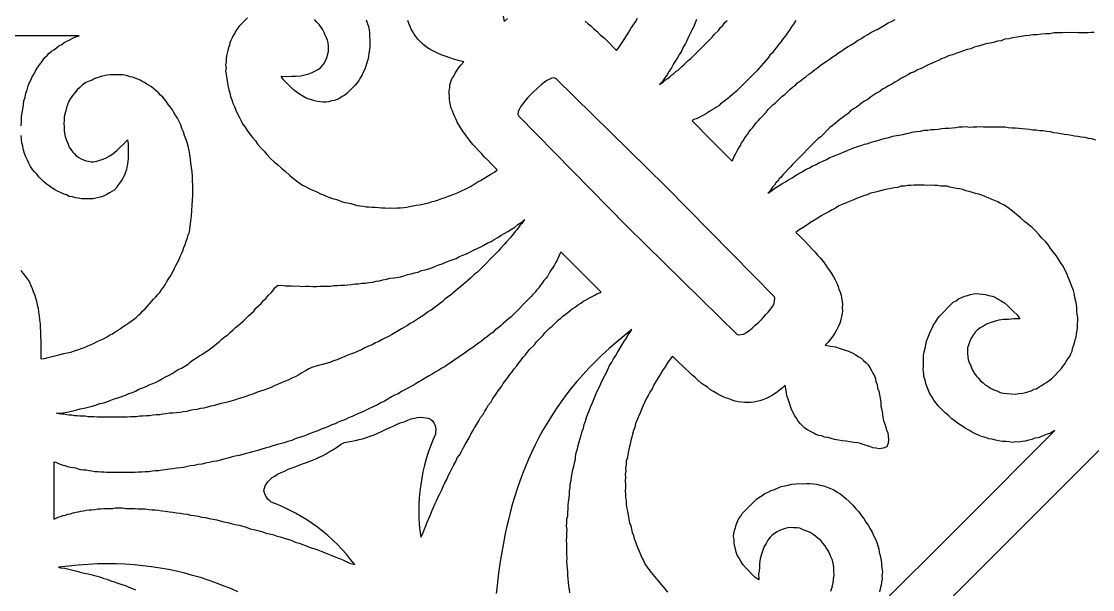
# Model space of a CAD drawing. Extents: x -535 to 535, y -535 to 535.
# Drawn here: x 121.8 to 240.6, y -396.4 to -333.4 of the extents above; entities that cross this region are included whole.
import ezdxf

# ---------------------------------------------------------------- set-up
doc = ezdxf.new("R2010")
doc.units = 0
doc.layers.add('LAYER_1', color=18, linetype='CONTINUOUS')
doc.layers.add('LAYER_2', color=150, linetype='CONTINUOUS')

msp = doc.modelspace()

# ---------------------------------------------------------------- linework, layer by layer
at = {"layer": 'LAYER_1'}
for points in [[(146.89, -333), (145.9, -333.99), (145.75, -334.21), (145.57, -334.47), (145.46, -334.73), (145.28, -334.98), (145.17, -335.24), (145.03, -335.53), (144.92, -335.79), (144.88, -336.06), (144.77, -336.32), (144.7, -336.62), (144.63, -336.92), (144.56, -337.22), (144.52, -337.56), (144.49, -337.89), (144.45, -338.23), (144.49, -338.57), (144.45, -338.91), (144.49, -339.25), (144.56, -339.57), (144.63, -339.95), (144.66, -340.29), (144.73, -340.67), (144.8, -340.99), (144.9, -341.34), (144.98, -341.72), (145.12, -342.11), (145.26, -342.49), (145.43, -342.85), (145.57, -343.24), (145.78, -343.64), (145.95, -343.99), (146.12, -344.35), (146.33, -344.75), (146.61, -345.15), (146.85, -345.51), (147.13, -345.91), (147.44, -346.29), (147.75, -346.66), (148.03, -347.06), (148.34, -347.43), (148.72, -347.81), (149.03, -348.18), (149.44, -348.6), (149.82, -348.97), (150.23, -349.32), (150.64, -349.67), (151.09, -350.05), (151.53, -350.44), (151.98, -350.82), (152.46, -351.18), (152.97, -351.57), (153.29, -351.7), (153.58, -351.87), (153.94, -352.04), (154.3, -352.21), (154.62, -352.35), (154.97, -352.52), (155.29, -352.65), (155.61, -352.79), (156, -352.93), (156.28, -353.03), (156.63, -353.13), (156.98, -353.23), (157.3, -353.37), (157.65, -353.47), (157.97, -353.54), (158.35, -353.61), (158.7, -353.71), (158.98, -353.81), (159.32, -353.84), (159.71, -353.91), (160.02, -353.98), (160.32, -353.98), (160.67, -354.01), (161.04, -354.01), (161.39, -354.05), (161.73, -354.08), (162.1, -354.09), (162.45, -354.12), (162.78, -354.09), (163.13, -354.12), (163.46, -354.09), (163.84, -354.09), (164.21, -354.03), (164.54, -353.99), (164.84, -353.92), (165.21, -353.86), (165.58, -353.79), (165.95, -353.73), (166.31, -353.66), (166.61, -353.59), (166.98, -353.52), (167.34, -353.39), (167.71, -353.32), (168.07, -353.19), (168.43, -353.06), (168.79, -352.92), (169.15, -352.79), (169.48, -352.69), (169.87, -352.52), (170.23, -352.39), (170.59, -352.19), (170.95, -352.05), (171.3, -351.85), (171.69, -351.69), (172.01, -351.44), (172.36, -351.24), (172.72, -351.04), (173.1, -350.81), (173.49, -350.57), (173.87, -350.34), (174.25, -350.11), (174.57, -349.87), (174.19, -349.49), (173.89, -349.19), (173.51, -348.81), (173.17, -348.47), (172.82, -348.06), (172.48, -347.72), (172.17, -347.35), (171.87, -347.04), (171.6, -346.71), (171.33, -346.38), (171.09, -346.01), (170.82, -345.68), (170.61, -345.35), (170.37, -344.99), (170.17, -344.66), (170, -344.3), (169.86, -343.98), (169.73, -343.66), (169.59, -343.34), (169.46, -343.03), (169.39, -342.71), (169.32, -342.33), (169.26, -342.02), (169.26, -341.71), (169.23, -341.37), (169.23, -341.06), (169.3, -340.76), (169.33, -340.43), (169.44, -340.1), (169.54, -339.77), (169.75, -339.48), (169.92, -339.16), (170.12, -338.81), (170.36, -338.49), (170.57, -338.21), (170.88, -337.9), (170.29, -337.73), (169.73, -337.61), (169.31, -337.43), (168.78, -337.28), (168.35, -337.1), (167.93, -336.92), (167.57, -336.75), (167.21, -336.57), (166.85, -336.33), (166.55, -336.1), (166.26, -335.87), (165.99, -335.6), (165.77, -335.37), (165.53, -335.08), (165.34, -334.82), (165.21, -334.57), (165.04, -334.28), (164.91, -333.96), (164.77, -333.64), (164.67, -333.29)], [(160.04, -333.23), (160.14, -333.58), (160.28, -333.97), (160.36, -334.35), (160.39, -334.7), (160.39, -335.07), (160.44, -335.48), (160.44, -335.86), (160.44, -336.17), (160.41, -336.57), (160.34, -336.94), (160.28, -337.31), (160.21, -337.67), (160.11, -338), (159.98, -338.36), (159.87, -338.69), (159.7, -339.02), (159.6, -339.35), (159.39, -339.63), (159.22, -339.95), (159.04, -340.21), (158.83, -340.49), (157.9, -341.42), (157.65, -341.6), (157.36, -341.74), (157.1, -341.92), (156.81, -342.06), (156.48, -342.16), (156.18, -342.23), (155.88, -342.31), (155.59, -342.38), (155.28, -342.38), (154.97, -342.32), (154.62, -342.28), (154.31, -342.22), (153.96, -342.11), (153.61, -342.01), (153.29, -341.87), (153, -341.71), (152.64, -341.47), (152.27, -341.23), (151.94, -340.96), (151.6, -340.62), (151.26, -340.28), (150.88, -339.9), (150.6, -339.49), (151.18, -339.52), (151.76, -339.48), (152.27, -339.49), (152.77, -339.44), (153.24, -339.35), (153.67, -339.23), (154.03, -339.09), (154.35, -338.92), (154.68, -338.75), (154.96, -338.54), (155.15, -338.35), (155.33, -338.1), (155.5, -337.85), (155.61, -337.58), (155.72, -337.32), (155.8, -337.02), (155.87, -336.73), (155.87, -336.42), (155.84, -336.14), (155.81, -335.8), (155.74, -335.49), (155.61, -335.17), (155.48, -334.92), (155.39, -334.64), (155.22, -334.35), (155.02, -334.02), (154.82, -333.76), (154.56, -333.5), (154.32, -333.2)], [(175.21, -332.81), (175.35, -333.43), (175.69, -333.09)], [(184.31, -333.4), (184.64, -333.67), (184.98, -333.93), (185.28, -334.24), (185.66, -334.54), (186, -334.88), (186.41, -335.23), (186.75, -335.57), (187.13, -335.94), (187.43, -336.25), (187.81, -336.63), (188.08, -336.28), (188.36, -335.85), (188.63, -335.43), (188.9, -335.01), (189.17, -334.59), (189.4, -334.2), (189.64, -333.81), (189.91, -333.47), (190.11, -333.04)], [(196.68, -333.18), (196.52, -333.57), (196.36, -333.96), (196.16, -334.39), (195.96, -334.74), (195.79, -335.13), (195.59, -335.56), (195.43, -335.87), (195.19, -336.26), (194.99, -336.69), (194.79, -337.04), (194.56, -337.43), (194.32, -337.81), (194.09, -338.2), (193.88, -338.55), (193.65, -338.94), (193.41, -339.33), (193.14, -339.68), (192.87, -340.1), (192.56, -340.41), (192.8, -340.24), (193.01, -340.1), (193.22, -339.9), (193.47, -339.73), (193.71, -339.56), (193.92, -339.35), (194.17, -339.18), (194.37, -338.97), (194.62, -338.8), (195.03, -338.39), (195.31, -338.18), (195.76, -337.73), (196.04, -337.53), (198.4, -335.17), (198.64, -334.86), (199.09, -334.41), (199.32, -334.1), (199.57, -333.85), (199.81, -333.54), (200.05, -333.3)], [(207.67, -333.31), (207.44, -333.7), (207.2, -334.01), (207, -334.29), (206.76, -334.68), (206.52, -334.99), (206.28, -335.31), (206.04, -335.62), (205.8, -335.94), (205.53, -336.29), (205.29, -336.6), (205.09, -336.88), (204.81, -337.16), (204.61, -337.44), (204.37, -337.75), (204.09, -338.03), (203.85, -338.34), (203.57, -338.62), (203.37, -338.9), (201.12, -341.15), (200.87, -341.32), (200.63, -341.56), (200.39, -341.73), (200.14, -341.97), (199.86, -342.18), (199.62, -342.35), (199.34, -342.55), (199.13, -342.76), (198.89, -342.93), (198.67, -343.07), (198.39, -343.2), (198.15, -343.37), (197.9, -343.54), (197.65, -343.71), (197.37, -343.84), (197.16, -343.97), (196.88, -344.11), (196.63, -344.2), (196.38, -344.3), (196.17, -344.44), (198.4, -346.67), (200.63, -348.9), (200.73, -348.65), (200.83, -348.4), (200.96, -348.19), (201.09, -347.91), (201.23, -347.7), (201.36, -347.41), (201.53, -347.17), (201.66, -346.88), (201.83, -346.64), (202, -346.39), (202.14, -346.18), (202.31, -345.94), (202.48, -345.69), (202.68, -345.41), (202.89, -345.2), (203.09, -344.92), (203.3, -344.64), (203.51, -344.44), (203.71, -344.16), (204.4, -343.46), (204.61, -343.18), (205.13, -342.67), (205.41, -342.46), (206.17, -341.7), (206.45, -341.5), (207, -340.94), (207.32, -340.7), (207.63, -340.46), (207.87, -340.22), (208.19, -339.98), (208.47, -339.78), (208.78, -339.54), (209.13, -339.26), (209.45, -339.03), (209.76, -338.79), (210.08, -338.55), (210.39, -338.31), (210.74, -338.04), (211.06, -337.87), (211.37, -337.63), (211.72, -337.36), (212.07, -337.15), (212.42, -336.88), (212.78, -336.68), (213.12, -336.41), (213.48, -336.2), (213.83, -336), (214.18, -335.8), (214.53, -335.53), (214.88, -335.33), (215.27, -335.09), (215.66, -334.86), (216.01, -334.65), (216.36, -334.45), (216.79, -334.26), (217.14, -334.05), (217.53, -333.82), (217.91, -333.58), (218.31, -333.42), (218.69, -333.18)], [(240.77, -334.63), (240.44, -334.65), (240.05, -334.67), (239.68, -334.66), (239.36, -334.68), (239, -334.66), (238.63, -334.65), (238.17, -334.66), (237.73, -334.64), (237.26, -334.66), (236.79, -334.67), (236.32, -334.69), (235.86, -334.78), (235.39, -334.79), (234.92, -334.81), (234.45, -334.89), (233.98, -334.91), (233.55, -334.96), (233.12, -335.02), (232.66, -335.1), (232.22, -335.16), (231.76, -335.24), (231.29, -335.33), (230.86, -335.39), (230.47, -335.55), (230.04, -335.6), (229.61, -335.73), (229.22, -335.82), (228.75, -335.91), (228.32, -336.03), (227.9, -336.16), (227.47, -336.28), (227.08, -336.45), (226.68, -336.54), (226.26, -336.66), (225.87, -336.83), (225.44, -336.95), (225.05, -337.12), (224.62, -337.24), (224.23, -337.4), (223.84, -337.57), (223.52, -337.73), (223.13, -337.9), (222.74, -338.06), (222.35, -338.22), (221.96, -338.46), (221.57, -338.62), (221.18, -338.79), (220.83, -338.99), (220.47, -339.12), (220.12, -339.32), (219.77, -339.52), (219.42, -339.72), (219.06, -339.92), (218.68, -340.16), (218.32, -340.36), (217.97, -340.56), (217.65, -340.73), (217.3, -340.93), (216.99, -341.17), (216.63, -341.37), (216.28, -341.57), (215.97, -341.81), (215.65, -342.05), (215.3, -342.25), (215.02, -342.45), (214.7, -342.69), (214.42, -342.9), (214.07, -343.1), (213.76, -343.34), (213.48, -343.61), (213.17, -343.85), (212.89, -344.06), (212.61, -344.26), (212.29, -344.5), (212.05, -344.74), (211.73, -344.98), (211.45, -345.19), (210.45, -346.19), (210.17, -346.39), (207.3, -349.27), (207.09, -349.55), (206.23, -350.41), (206.06, -350.66), (205.85, -350.87), (205.68, -351.11), (205.47, -351.32), (205.3, -351.56), (205.1, -351.77), (204.93, -352.02), (204.79, -352.23), (204.58, -352.44), (204.97, -352.2), (205.35, -351.89), (205.74, -351.66), (206.13, -351.42), (206.52, -351.18), (206.87, -350.98), (207.26, -350.75), (207.64, -350.51), (208.03, -350.28), (208.38, -350.07), (208.77, -349.84), (209.19, -349.64), (209.51, -349.47), (209.94, -349.28), (210.29, -349.07), (210.68, -348.91), (211.1, -348.71), (211.46, -348.51), (211.85, -348.35), (212.24, -348.19), (212.59, -348.06), (212.98, -347.89), (213.37, -347.73), (213.76, -347.57), (214.12, -347.44), (214.51, -347.27), (214.94, -347.15), (215.29, -347.02), (215.69, -346.93), (216.04, -346.8), (216.47, -346.67), (216.87, -346.58), (217.22, -346.45), (217.61, -346.36), (218.01, -346.27), (218.44, -346.15), (218.83, -346.06), (219.15, -346.03), (219.55, -345.94), (219.94, -345.85), (220.33, -345.76), (220.73, -345.67), (221.09, -345.61), (221.52, -345.56), (221.91, -345.47), (222.31, -345.45), (222.67, -345.39), (223.06, -345.38), (223.46, -345.36), (223.85, -345.27), (224.25, -345.25), (224.65, -345.23), (225.04, -345.21), (225.44, -345.19), (225.76, -345.1), (226.16, -345.08), (226.56, -345.06), (226.96, -345.12), (227.35, -345.1), (227.75, -345.08), (228.15, -345.06), (228.51, -345.08), (228.94, -345.09), (229.34, -345.08), (229.7, -345.09), (230.14, -345.11), (230.46, -345.09), (230.89, -345.11), (231.22, -345.16), (231.62, -345.21), (232.02, -345.2), (232.42, -345.25), (232.78, -345.27), (233.18, -345.32), (233.58, -345.37), (233.98, -345.43), (234.34, -345.44), (234.74, -345.5), (235.11, -345.51), (235.51, -345.57), (235.9, -345.62), (236.27, -345.71), (236.67, -345.76), (237.07, -345.82), (237.44, -345.91), (237.84, -345.96), (238.24, -346.01), (238.6, -346.1), (238.96, -346.12), (239.33, -346.21), (239.73, -346.26), (240.09, -346.35), (240.49, -346.4), (240.9, -346.53)], [(121.77, -345), (121.81, -344.47), (121.81, -343.98), (121.9, -343.5), (121.94, -343.13), (122.03, -342.65), (122.07, -342.22), (122.2, -341.79), (122.29, -341.36), (122.42, -340.99), (122.55, -340.56), (122.69, -340.19), (122.86, -339.92), (122.99, -339.54), (123.21, -339.22), (123.38, -338.9), (123.56, -338.58), (123.78, -338.26), (124, -337.99), (124.21, -337.67), (124.39, -337.41), (124.65, -337.19), (124.87, -336.92), (125.13, -336.71), (125.39, -336.55), (125.7, -336.34), (125.96, -336.12), (126.27, -335.96), (126.53, -335.75), (126.84, -335.59), (127.1, -335.48), (127.41, -335.32), (127.71, -335.16), (128.06, -335.05), (128.21, -335), (115.12, -335)], [(121.72, -361.04), (121.94, -361.31), (122.16, -361.53), (122.34, -361.79), (122.55, -362.11), (122.73, -362.38), (122.86, -362.7), (122.99, -363.02), (123.12, -363.34), (123.25, -363.67), (123.38, -364.04), (123.47, -364.41), (123.56, -364.84), (123.65, -365.22), (123.69, -365.64), (123.78, -366.07), (123.82, -366.5), (123.87, -366.93), (123.87, -367.36), (123.91, -367.84), (123.91, -368.32), (123.95, -368.85), (123.95, -369.33), (123.95, -369.87), (123.95, -370.3), (123.95, -370.83), (124.35, -370.78), (124.78, -370.67), (125.22, -370.56), (125.66, -370.46), (126.09, -370.35), (126.49, -370.24), (126.88, -370.14), (127.27, -370.08), (127.67, -369.92), (128.06, -369.82), (128.41, -369.66), (128.8, -369.55), (129.15, -369.39), (129.55, -369.23), (129.85, -369.07), (130.2, -368.91), (130.55, -368.75), (130.9, -368.59), (131.25, -368.43), (131.56, -368.21), (131.91, -368.05), (132.21, -367.84), (132.47, -367.68), (132.78, -367.46), (133.09, -367.25), (133.39, -367.04), (133.7, -366.82), (133.96, -366.66), (134.22, -366.45), (134.53, -366.23), (134.79, -365.97), (135.05, -365.75), (135.27, -365.48), (135.53, -365.27), (135.75, -365), (136.01, -364.74), (136.23, -364.47), (136.45, -364.2), (136.71, -363.93), (136.93, -363.67), (137.15, -363.45), (137.33, -363.18), (137.54, -362.86), (137.76, -362.6), (137.89, -362.33), (138.07, -362.01), (138.29, -361.69), (138.46, -361.42), (138.64, -361.1), (138.77, -360.78), (138.94, -360.46), (139.12, -360.14), (139.25, -359.87), (139.42, -359.49), (139.55, -359.17), (139.69, -358.85), (139.82, -358.48), (139.95, -358.16), (140.08, -357.78), (140.21, -357.41), (140.3, -357.09), (140.43, -356.77), (140.52, -356.12), (140.6, -355.54), (140.65, -354.95), (140.69, -354.36), (140.73, -353.77), (140.78, -353.24), (140.82, -352.7), (140.82, -352.17), (140.82, -351.58), (140.78, -351.1), (140.78, -350.56), (140.73, -350.08), (140.65, -349.6), (140.6, -349.12), (140.56, -348.64), (140.47, -348.16), (140.39, -347.73), (140.3, -347.25), (140.17, -346.82), (140.04, -346.44), (139.9, -346.07), (139.77, -345.64), (139.6, -345.27), (139.47, -344.89), (139.29, -344.52), (139.12, -344.14), (138.9, -343.82), (138.72, -343.5), (138.55, -343.23), (138.33, -342.91), (138.11, -342.65), (137.89, -342.33), (137.72, -342.06), (137.5, -341.79), (137.24, -341.58), (137.02, -341.31), (136.76, -341.1), (136.5, -340.88), (136.23, -340.67), (135.97, -340.51), (135.71, -340.35), (135.45, -340.19), (135.18, -340.08), (134.97, -339.92), (134.7, -339.81), (134.4, -339.7), (134.14, -339.6), (133.83, -339.54), (133.57, -339.44), (133.26, -339.38), (133, -339.33), (131.6, -339.33), (131.29, -339.38), (130.99, -339.44), (130.73, -339.49), (130.42, -339.6), (130.16, -339.65), (129.85, -339.76), (129.63, -339.92), (129.33, -340.03), (128.93, -340.19), (128.59, -340.45), (128.28, -340.72), (127.97, -340.99), (127.71, -341.31), (127.45, -341.63), (127.23, -341.95), (127.06, -342.27), (126.92, -342.65), (126.79, -342.97), (126.71, -343.34), (126.62, -343.66), (126.53, -344.04), (126.53, -344.36), (126.49, -344.73), (126.53, -345.11), (126.53, -345.48), (126.57, -345.8), (126.66, -346.18), (126.75, -346.5), (126.88, -346.76), (126.97, -347.03), (127.1, -347.35), (127.27, -347.62), (127.49, -347.89), (127.67, -348.1), (127.89, -348.32), (128.15, -348.48), (128.41, -348.64), (128.67, -348.74), (128.93, -348.85), (129.24, -348.9), (129.55, -348.96), (129.81, -348.96), (130.16, -348.9), (130.51, -348.8), (130.86, -348.69), (131.21, -348.53), (131.6, -348.32), (131.99, -348.05), (132.39, -347.73), (132.74, -347.35), (133.17, -346.98), (133.57, -346.55), (133.65, -347.03), (133.65, -347.57), (133.65, -348.05), (133.65, -348.53), (133.61, -348.96), (133.52, -349.39), (133.44, -349.81), (133.35, -350.13), (133.22, -350.46), (133.04, -350.78), (132.87, -351.1), (132.69, -351.36), (132.47, -351.63), (132.3, -351.9), (132.08, -352.11), (131.82, -352.27), (131.56, -352.43), (131.29, -352.59), (130.99, -352.75), (130.68, -352.86), (130.38, -352.92), (130.07, -353.02), (129.77, -353.08), (128.45, -353.08), (128.1, -353.02), (127.8, -352.97), (127.45, -352.86), (127.1, -352.81), (126.79, -352.65), (126.44, -352.54), (126.14, -352.38), (125.79, -352.22), (125.48, -352.06), (125.18, -351.85), (124.87, -351.63), (124.56, -351.42), (124.26, -351.15), (124.04, -350.94), (123.78, -350.67), (123.52, -350.35), (123.25, -350.08), (123.03, -349.81), (122.82, -349.49), (122.64, -349.12), (122.47, -348.8), (122.29, -348.42), (122.16, -348.05), (122.03, -347.67), (121.94, -347.25), (121.86, -346.87), (121.81, -346.5), (121.77, -346.07)], [(215.97, -399.22), (226.19, -388.99), (236.41, -378.77), (236.26, -378.85), (235.91, -379.05), (235.55, -379.18), (235.19, -379.31), (234.91, -379.44), (234.56, -379.57), (234.2, -379.63), (233.84, -379.75), (233.52, -379.85), (233.13, -379.94), (232.77, -380), (232.41, -380.05), (232.05, -380.04), (231.69, -380.09), (231.36, -380.04), (230.96, -379.99), (230.6, -379.97), (230.2, -379.92), (229.83, -379.83), (229.47, -379.74), (229.07, -379.69), (228.74, -379.56), (228.37, -379.48), (228, -379.32), (227.6, -379.12), (227.23, -378.96), (226.86, -378.72), (226.45, -378.52), (226.11, -378.26), (225.74, -378.02), (225.4, -377.75), (224.99, -377.48), (224.65, -377.14), (224.24, -376.8), (223.86, -376.42), (223.48, -376.04), (223.25, -375.74), (222.99, -375.41), (222.79, -375.07), (222.56, -374.7), (222.4, -374.33), (222.24, -373.96), (222.11, -373.56), (222.02, -373.19), (221.89, -372.79), (221.88, -372.43), (221.82, -372.03), (221.84, -371.63), (221.86, -371.24), (221.84, -370.8), (221.86, -370.48), (221.92, -370.05), (222.01, -369.65), (222.1, -369.26), (222.19, -368.87), (222.32, -368.51), (222.48, -368.12), (222.61, -367.76), (222.81, -367.41), (222.94, -367.06), (223.18, -366.74), (223.38, -366.39), (223.59, -366.11), (225.14, -364.55), (225.46, -364.38), (225.74, -364.18), (226.06, -364.01), (226.41, -363.88), (226.74, -363.79), (227.06, -363.7), (227.38, -363.6), (227.7, -363.58), (228.03, -363.63), (228.39, -363.65), (228.72, -363.7), (229.08, -363.79), (229.45, -363.87), (229.78, -364), (230.11, -364.19), (230.45, -364.39), (230.82, -364.62), (231.16, -364.89), (231.5, -365.23), (231.84, -365.57), (232.22, -365.95), (232.53, -366.4), (231.87, -366.37), (231.26, -366.45), (230.72, -366.46), (230.18, -366.55), (229.68, -366.67), (229.22, -366.83), (228.83, -366.99), (228.48, -367.19), (228.12, -367.39), (227.81, -367.63), (227.6, -367.84), (227.4, -368.12), (227.19, -368.4), (227.06, -368.68), (226.93, -368.97), (226.84, -369.29), (226.74, -369.61), (226.72, -369.93), (226.73, -370.22), (226.75, -370.59), (226.8, -370.91), (226.92, -371.24), (227.04, -371.5), (227.16, -371.83), (227.28, -372.09), (227.48, -372.43), (227.67, -372.69), (227.94, -372.95), (228.17, -373.25), (228.47, -373.48), (228.69, -373.71), (229.03, -373.9), (229.36, -374.1), (229.66, -374.26), (229.99, -374.38), (230.36, -374.54), (230.72, -374.63), (231.12, -374.68), (231.56, -374.7), (231.99, -374.72), (232.42, -374.67), (232.85, -374.62), (233.32, -374.53), (233.78, -374.37), (234.1, -374.2), (234.39, -374.14), (234.67, -373.94), (234.91, -373.77), (235.23, -373.6), (235.48, -373.43), (235.76, -373.23), (236.04, -373.02), (237.14, -371.91), (237.31, -371.67), (237.52, -371.39), (237.65, -371.11), (237.85, -370.83), (238.02, -370.58), (238.19, -370.26), (238.32, -369.98), (238.38, -369.69), (238.48, -369.37), (238.57, -369.05), (238.66, -368.73), (238.76, -368.41), (238.82, -368.05), (238.87, -367.69), (238.93, -367.33), (238.91, -366.97), (238.97, -366.61), (238.95, -366.25), (238.9, -365.92), (238.85, -365.52), (238.83, -365.16), (238.82, -364.8), (238.73, -364.43), (238.64, -364.07), (238.58, -363.67), (238.46, -363.26), (238.33, -362.86), (238.17, -362.49), (238.04, -362.09), (237.85, -361.68), (237.72, -361.35), (237.52, -360.94), (237.33, -360.54), (237.05, -360.13), (236.82, -359.76), (236.55, -359.35), (236.24, -358.97), (235.94, -358.6), (235.7, -358.22), (235.36, -357.81), (234.98, -357.43), (234.68, -357.06), (234.26, -356.64), (233.88, -356.26), (233.51, -355.96), (233.06, -355.58), (232.61, -355.2), (232.16, -354.81), (231.71, -354.43), (231.22, -354.09), (230.74, -353.74), (230.37, -353.58), (230.07, -353.42), (229.7, -353.26), (229.33, -353.1), (229, -352.98), (228.63, -352.82), (228.3, -352.69), (227.97, -352.57), (227.61, -352.48), (227.28, -352.36), (226.91, -352.27), (226.55, -352.18), (226.22, -352.06), (225.85, -351.97), (225.52, -351.92), (225.12, -351.86), (224.76, -351.78), (224.46, -351.69), (224.1, -351.67), (223.74, -351.66), (223.41, -351.61), (223.05, -351.59), (222.69, -351.58), (222.29, -351.59), (221.93, -351.58), (221.57, -351.56), (221.17, -351.58), (220.81, -351.56), (220.45, -351.62), (220.09, -351.61), (219.73, -351.66), (219.33, -351.68), (218.98, -351.81), (218.62, -351.87), (218.26, -351.92), (217.86, -352.01), (217.47, -352.1), (217.08, -352.19), (216.68, -352.29), (216.36, -352.38), (215.97, -352.47), (215.58, -352.63), (215.19, -352.73), (214.8, -352.89), (214.41, -353.05), (214.01, -353.22), (213.62, -353.38), (213.27, -353.51), (212.84, -353.71), (212.45, -353.87), (212.07, -354.1), (211.71, -354.31), (211.33, -354.54), (210.9, -354.74), (210.51, -354.98), (210.13, -355.21), (209.74, -355.45), (209.32, -355.72), (208.9, -355.99), (208.48, -356.26), (208.05, -356.53), (207.7, -356.8), (208.08, -357.18), (208.42, -357.52), (208.76, -357.86), (209.1, -358.2), (209.45, -358.61), (209.79, -358.95), (210.09, -359.33), (210.4, -359.63), (210.7, -360.01), (210.93, -360.31), (211.17, -360.68), (211.43, -361.02), (211.63, -361.35), (211.86, -361.72), (212.06, -362.06), (212.22, -362.42), (212.38, -362.79), (212.46, -363.09), (212.59, -363.42), (212.71, -363.75), (212.76, -364.07), (212.82, -364.47), (212.87, -364.8), (212.84, -365.13), (212.86, -365.49), (212.84, -365.81), (212.74, -366.13), (212.69, -366.49), (212.56, -366.85), (212.43, -367.2), (212.23, -367.56), (212.03, -367.91), (211.79, -368.3), (211.52, -368.65), (211.28, -368.96), (210.93, -369.31), (211.52, -369.4), (212.1, -369.5), (212.61, -369.67), (213.05, -369.83), (213.53, -369.96), (213.94, -370.16), (214.34, -370.36), (214.6, -370.55), (214.94, -370.75), (215.2, -371.01), (215.47, -371.28), (215.69, -371.5), (215.89, -371.77), (216.08, -372.1), (216.24, -372.4), (216.4, -372.69), (216.52, -373.02), (216.57, -373.35), (216.69, -373.68), (216.75, -374.08), (216.87, -374.41), (216.96, -374.78), (217.05, -375.22), (217.1, -375.62), (217.12, -376.05), (217.22, -376.49), (217.31, -376.93), (217.33, -377.36), (217.41, -377.65), (217.5, -377.95), (217.62, -378.28), (217.75, -378.68), (217.87, -379.01), (217.92, -379.41), (217.97, -379.74), (217.92, -380.17), (217.76, -380.56), (217.37, -380.72), (216.93, -380.78), (216.61, -380.73), (216.21, -380.67), (215.88, -380.55), (215.47, -380.42), (215.14, -380.3), (214.85, -380.22), (214.56, -380.13), (214.12, -380.11), (213.68, -380.02), (213.25, -379.93), (212.81, -379.91), (212.41, -379.85), (211.97, -379.76), (211.61, -379.67), (211.28, -379.55), (210.88, -379.5), (210.55, -379.37), (210.22, -379.32), (209.89, -379.2), (209.59, -379.04), (209.3, -378.88), (208.96, -378.69), (208.7, -378.5), (208.47, -378.27), (208.21, -378.01), (207.95, -377.74), (207.75, -377.41), (207.56, -377.14), (207.36, -376.74), (207.16, -376.33), (207.03, -375.86), (206.87, -375.42), (206.7, -374.9), (206.6, -374.32), (206.5, -373.74), (206.16, -374.08), (205.84, -374.32), (205.49, -374.6), (205.11, -374.83), (204.75, -375.03), (204.4, -375.23), (204.04, -375.36), (203.69, -375.49), (203.33, -375.55), (203.01, -375.64), (202.68, -375.66), (202.32, -375.65), (202, -375.67), (201.67, -375.62), (201.27, -375.57), (200.94, -375.51), (200.61, -375.39), (200.28, -375.27), (199.99, -375.18), (199.62, -375.02), (199.25, -374.86), (198.92, -374.67), (198.55, -374.43), (198.21, -374.24), (197.88, -373.97), (197.5, -373.74), (197.2, -373.51), (196.83, -373.2), (196.53, -372.9), (196.15, -372.59), (195.81, -372.25), (195.4, -371.91), (195.06, -371.57), (194.72, -371.23), (194.38, -370.89), (194, -370.51), (193.73, -370.86), (193.46, -371.28), (193.18, -371.7), (192.91, -372.12), (192.64, -372.54), (192.41, -372.93), (192.17, -373.32), (191.94, -373.71), (191.74, -374.13), (191.5, -374.52), (191.3, -374.87), (191.07, -375.26), (190.9, -375.65), (190.7, -376.07), (190.58, -376.43), (190.41, -376.82), (190.25, -377.21), (190.09, -377.6), (189.92, -377.99), (189.83, -378.38), (189.67, -378.77), (189.58, -379.17), (189.48, -379.49), (189.39, -379.88), (189.3, -380.27), (189.21, -380.67), (189.12, -381.06), (189.06, -381.42), (189.01, -381.78), (188.88, -382.14), (188.86, -382.53), (188.8, -382.89), (188.82, -383.25), (188.76, -383.61), (188.78, -383.97), (188.76, -384.37), (188.78, -384.73), (188.79, -385.1), (188.77, -385.49), (188.79, -385.85), (188.8, -386.22), (188.86, -386.54), (188.87, -386.91), (188.89, -387.27), (188.97, -387.56), (189.06, -387.93), (189.12, -388.33), (189.17, -388.65), (189.25, -389.02), (189.38, -389.35), (189.47, -389.71), (189.55, -390.08), (189.68, -390.41), (189.77, -390.78), (189.89, -391.11), (190.01, -391.44), (190.17, -391.81), (190.3, -392.14), (190.46, -392.51), (190.62, -392.87), (190.78, -393.17), (190.94, -393.54), (191.28, -394.02), (191.63, -394.51), (192.01, -394.96), (192.39, -395.41), (192.77, -395.86), (193.16, -396.31), (193.46, -396.69)], [(182.62, -396.78), (182.57, -396.38), (182.52, -395.98), (182.46, -395.58), (182.45, -395.22), (182.39, -394.82), (182.41, -394.43), (182.36, -394.03), (182.31, -393.7), (182.29, -393.26), (182.31, -392.94), (182.29, -392.5), (182.27, -392.14), (182.29, -391.75), (182.27, -391.31), (182.26, -390.95), (182.27, -390.55), (182.29, -390.16), (182.31, -389.76), (182.26, -389.36), (182.28, -388.96), (182.3, -388.57), (182.39, -388.24), (182.41, -387.85), (182.43, -387.45), (182.44, -387.05), (182.46, -386.66), (182.55, -386.26), (182.57, -385.87), (182.59, -385.47), (182.65, -385.11), (182.67, -384.71), (182.76, -384.32), (182.81, -383.89), (182.87, -383.53), (182.96, -383.14), (183.05, -382.74), (183.14, -382.35), (183.23, -381.96), (183.25, -381.63), (183.34, -381.24), (183.47, -380.81), (183.56, -380.42), (183.65, -380.02), (183.78, -379.67), (183.87, -379.27), (184, -378.85), (184.13, -378.49), (184.22, -378.1), (184.34, -377.74), (184.47, -377.31), (184.63, -376.92), (184.76, -376.57), (184.93, -376.18), (185.09, -375.79), (185.25, -375.4), (185.38, -375.04), (185.55, -374.65), (185.71, -374.26), (185.91, -373.91), (186.11, -373.48), (186.27, -373.09), (186.47, -372.74), (186.67, -372.32), (186.84, -372), (187.03, -371.57), (187.27, -371.19), (187.47, -370.83), (187.71, -370.45), (187.94, -370.06), (188.18, -369.67), (188.38, -369.32), (188.62, -368.93), (188.85, -368.55), (189.09, -368.16), (189.4, -367.77), (189.51, -367.58), (188.63, -368.27), (187.79, -368.96), (186.97, -369.67), (186.2, -370.38), (185.45, -371.11), (184.74, -371.84), (184.05, -372.58), (183.4, -373.33), (182.78, -374.08), (182.19, -374.84), (181.62, -375.61), (181.09, -376.38), (180.58, -377.16), (180.09, -377.95), (179.63, -378.74), (179.2, -379.54), (178.79, -380.34), (178.4, -381.14), (178.04, -381.95), (177.69, -382.76), (177.37, -383.58), (177.07, -384.4), (176.79, -385.22), (176.52, -386.04), (176.28, -386.87), (176.05, -387.7), (175.84, -388.53), (175.64, -389.36), (175.46, -390.19), (175.29, -391.02), (175.14, -391.85), (175, -392.68), (174.87, -393.51), (174.75, -394.34), (174.64, -395.17), (174.55, -396), (174.46, -396.82)], [(211.56, -396.59), (211.72, -396.12), (211.81, -395.66), (211.86, -395.23), (211.92, -394.79), (211.9, -394.36), (211.88, -393.93), (211.83, -393.53), (211.74, -393.16), (211.58, -392.79), (211.45, -392.46), (211.3, -392.16), (211.1, -391.83), (210.9, -391.5), (210.68, -391.27), (210.45, -390.97), (210.15, -390.74), (209.88, -390.48), (209.62, -390.28), (209.29, -390.09), (209.03, -389.97), (208.7, -389.85), (208.44, -389.73), (208.11, -389.6), (207.78, -389.55), (207.42, -389.54), (207.13, -389.52), (206.81, -389.54), (206.49, -389.64), (206.16, -389.73), (205.88, -389.86), (205.6, -390), (205.32, -390.2), (205.04, -390.41), (204.83, -390.61), (204.59, -390.93), (204.39, -391.28), (204.19, -391.63), (204.02, -392.02), (203.86, -392.49), (203.74, -392.99), (203.66, -393.52), (203.65, -394.07), (203.56, -394.68), (203.59, -395.33), (203.15, -395.02), (202.77, -394.64), (202.43, -394.3), (202.09, -393.96), (201.82, -393.62), (201.59, -393.25), (201.39, -392.92), (201.19, -392.58), (201.07, -392.25), (200.98, -391.89), (200.89, -391.52), (200.84, -391.2), (200.83, -390.83), (200.78, -390.51), (200.8, -390.18), (200.89, -389.86), (200.99, -389.54), (201.08, -389.22), (201.21, -388.86), (201.38, -388.54), (201.58, -388.26), (201.75, -387.95), (203.31, -386.39), (203.59, -386.18), (203.94, -385.98), (204.25, -385.74), (204.61, -385.62), (204.96, -385.41), (205.32, -385.29), (205.71, -385.12), (206.06, -384.99), (206.46, -384.9), (206.85, -384.81), (207.24, -384.72), (207.67, -384.67), (208, -384.65), (208.43, -384.67), (208.83, -384.65), (209.23, -384.63), (209.63, -384.68), (209.99, -384.7), (210.39, -384.82), (210.76, -384.91), (211.16, -385.04), (211.53, -385.2), (211.9, -385.36), (212.27, -385.59), (212.6, -385.79), (212.94, -386.06), (213.24, -386.29), (213.62, -386.67), (214, -387.04), (214.34, -387.46), (214.68, -387.8), (214.95, -388.21), (215.22, -388.54), (215.45, -388.92), (215.72, -389.25), (215.92, -389.66), (216.15, -390.03), (216.31, -390.4), (216.51, -390.81), (216.67, -391.17), (216.76, -391.54), (216.88, -391.87), (216.94, -392.27), (217.03, -392.64), (217.12, -393), (217.17, -393.4), (217.19, -393.76), (217.24, -394.16), (217.29, -394.49), (217.23, -394.85), (217.25, -395.21), (217.19, -395.57), (217.14, -395.93), (217.05, -396.32), (216.95, -396.64)], [(145.81, -396.65), (145.01, -396.3), (144.19, -395.97), (143.36, -395.66), (142.52, -395.36), (141.66, -395.08), (140.79, -394.83), (139.91, -394.59), (139.01, -394.38), (138.1, -394.19), (137.17, -394.02), (136.23, -393.88), (135.27, -393.76), (134.3, -393.67), (133.31, -393.6), (132.3, -393.56), (131.28, -393.55), (130.24, -393.56), (129.19, -393.61), (128.11, -393.68), (127.02, -393.79), (125.91, -393.93), (126.13, -393.98), (126.62, -394.03), (127.06, -394.14), (127.5, -394.25), (127.94, -394.35), (128.33, -394.46), (128.77, -394.57), (129.22, -394.67), (129.66, -394.78), (130.05, -394.89), (130.49, -395), (130.93, -395.16), (131.27, -395.26), (131.71, -395.42), (132.1, -395.53), (132.49, -395.69), (132.93, -395.85), (133.33, -395.96), (133.72, -396.12), (134.11, -396.28), (134.45, -396.44)]]:
    msp.add_lwpolyline(points, dxfattribs=at)
for points in [[(203.76, -366.57), (203.94, -366.39), (204.32, -365.94), (204.63, -365.63), (204.9, -365.28), (205.1, -365), (205.27, -364.68), (205.33, -364.4), (205.36, -364.14), (205.31, -363.96), (193.35, -351.79), (193.24, -351.68), (181.11, -339.76), (180.89, -339.67), (180.64, -339.7), (180.39, -339.8), (180.07, -339.96), (179.79, -340.17), (179.44, -340.44), (179.09, -340.72), (178.5, -341.3), (177.91, -341.89), (177.64, -342.24), (177.36, -342.59), (177.16, -342.87), (176.99, -343.19), (176.9, -343.44), (176.87, -343.69), (176.95, -343.91), (188.88, -356.04), (188.99, -356.15), (201.16, -368.11), (201.34, -368.16), (201.59, -368.13), (201.88, -368.07), (202.2, -367.91), (202.48, -367.7), (202.83, -367.43), (203.14, -367.12), (203.59, -366.74)], [(153.99, -371.78), (153.69, -371.94), (153.29, -372.16), (152.9, -372.37), (152.56, -372.59), (152.17, -372.8), (151.78, -372.96), (151.39, -373.17), (150.99, -373.33), (150.6, -373.49), (150.21, -373.66), (149.82, -373.82), (149.48, -373.98), (149.09, -374.14), (148.69, -374.3), (148.3, -374.4), (147.86, -374.56), (147.47, -374.72), (147.08, -374.83), (146.69, -374.99), (146.34, -375.1), (145.95, -375.21), (145.56, -375.37), (145.17, -375.47), (144.78, -375.58), (144.34, -375.69), (143.95, -375.79), (143.56, -375.9), (143.21, -376.01), (142.82, -376.06), (142.43, -376.17), (142.04, -376.28), (141.65, -376.33), (141.25, -376.44), (140.86, -376.49), (140.47, -376.54), (140.13, -376.65), (139.74, -376.7), (139.4, -376.76), (139, -376.81), (138.61, -376.86), (138.22, -376.86), (137.83, -376.92), (137.49, -376.97), (137.14, -377.02), (136.75, -377.02), (136.41, -377.08), (136.02, -377.13), (135.68, -377.13), (135.28, -377.19), (134.94, -377.19), (134.55, -377.24), (133.91, -377.24), (133.52, -377.29), (130.19, -377.29), (129.85, -377.24), (129.22, -377.24), (128.87, -377.19), (128.29, -377.19), (127.99, -377.13), (127.7, -377.13), (127.4, -377.08), (127.11, -377.08), (126.82, -377.02), (126.52, -376.97), (126.23, -376.97), (125.99, -376.92), (125.69, -376.86), (126.13, -376.86), (126.62, -376.76), (127.06, -376.7), (127.5, -376.6), (127.94, -376.49), (128.33, -376.38), (128.77, -376.28), (129.22, -376.17), (129.66, -376.06), (130.05, -375.95), (130.49, -375.79), (130.93, -375.69), (131.27, -375.58), (131.71, -375.42), (132.1, -375.26), (132.49, -375.15), (132.93, -374.99), (133.33, -374.83), (133.72, -374.67), (134.11, -374.56), (134.45, -374.4), (134.84, -374.19), (135.24, -374.03), (135.63, -373.87), (135.97, -373.71), (136.36, -373.55), (136.75, -373.39), (137.09, -373.23), (137.44, -373.01), (137.78, -372.8), (138.17, -372.64), (138.51, -372.43), (138.86, -372.21), (139.2, -372), (139.54, -371.84), (139.93, -371.62), (140.28, -371.41), (140.52, -371.19), (140.86, -370.93), (141.21, -370.71), (141.55, -370.5), (141.89, -370.29), (142.18, -370.07), (142.53, -369.86), (142.87, -369.59), (143.16, -369.38), (143.46, -369.11), (143.75, -368.9), (144.04, -368.63), (144.39, -368.36), (144.68, -368.15), (144.97, -367.88), (145.27, -367.61), (145.56, -367.34), (145.86, -367.08), (146.15, -366.86), (146.44, -366.6), (146.69, -366.33), (146.98, -366.06), (147.27, -365.79), (147.57, -365.53), (147.81, -365.2), (148.11, -364.94), (148.4, -364.67), (148.64, -364.35), (148.94, -364.08), (149.18, -363.81), (149.48, -363.49), (149.67, -363.28), (149.92, -362.96), (150.21, -362.69), (150.22, -362.67), (150.25, -362.68), (150.64, -362.66), (151.04, -362.71), (151.33, -362.72), (151.77, -362.74), (152.13, -362.76), (152.53, -362.74), (152.93, -362.8), (153.32, -362.78), (153.72, -362.76), (154.12, -362.81), (154.52, -362.79), (154.91, -362.78), (155.31, -362.76), (155.67, -362.77), (156.07, -362.75), (156.43, -362.7), (156.82, -362.68), (157.22, -362.66), (157.62, -362.64), (158.01, -362.62), (158.37, -362.57), (158.8, -362.51), (159.2, -362.5), (159.56, -362.44), (159.96, -362.42), (160.32, -362.36), (160.75, -362.31), (161.14, -362.22), (161.5, -362.16), (161.89, -362.07), (162.29, -361.98), (162.68, -361.89), (163.11, -361.84), (163.44, -361.82), (163.83, -361.72), (164.26, -361.6), (164.61, -361.47), (165.01, -361.38), (165.4, -361.29), (165.79, -361.2), (166.18, -361.03), (166.58, -360.94), (166.97, -360.85), (167.33, -360.72), (167.72, -360.56), (168.11, -360.4), (168.46, -360.27), (168.85, -360.1), (169.24, -359.94), (169.67, -359.82), (170.03, -359.69), (170.38, -359.49), (170.77, -359.32), (171.16, -359.16), (171.59, -358.96), (171.94, -358.76), (172.33, -358.6), (172.75, -358.4), (173.07, -358.23), (173.46, -358), (173.88, -357.8), (174.24, -357.6), (174.62, -357.36), (175.01, -357.12), (175.4, -356.89), (175.75, -356.69), (176.14, -356.45), (176.52, -356.22), (176.87, -355.94), (177.29, -355.67), (177.61, -355.36), (177.44, -355.61), (177.3, -355.82), (177.09, -356.02), (176.92, -356.27), (176.75, -356.52), (176.55, -356.72), (176.38, -356.97), (176.17, -357.18), (176, -357.42), (175.58, -357.84), (175.38, -358.12), (174.93, -358.57), (174.72, -358.85), (172.37, -361.2), (172.06, -361.44), (171.61, -361.89), (171.29, -362.13), (171.05, -362.37), (170.74, -362.61), (170.49, -362.85), (170.18, -363.09), (169.9, -363.3), (169.62, -363.57), (169.34, -363.78), (169.06, -363.98), (168.75, -364.22), (168.47, -364.5), (168.16, -364.74), (167.84, -364.97), (167.56, -365.18), (167.25, -365.42), (166.93, -365.58), (166.61, -365.82), (166.3, -366.06), (165.95, -366.26), (165.63, -366.5), (165.28, -366.7), (164.93, -366.91), (164.61, -367.14), (164.29, -367.31), (163.94, -367.51), (163.59, -367.71), (163.2, -367.95), (162.85, -368.15), (162.5, -368.35), (162.11, -368.52), (161.75, -368.72), (161.44, -368.88), (161.05, -369.05), (160.69, -369.25), (160.3, -369.41), (159.88, -369.61), (159.53, -369.81), (159.14, -369.97), (158.74, -370.14), (158.39, -370.27), (158, -370.43), (157.61, -370.59), (157.22, -370.76), (156.83, -370.92), (156.4, -371.05), (156.01, -371.21), (155.58, -371.33), (155.19, -371.43), (154.76, -371.55), (154.33, -371.68)], [(158.76, -393.64), (158.31, -393.06), (157.84, -392.49), (157.35, -391.94), (156.84, -391.42), (156.32, -390.91), (155.77, -390.42), (155.21, -389.95), (154.64, -389.5), (154.04, -389.08), (153.44, -388.67), (152.81, -388.29), (152.18, -387.92), (151.53, -387.58), (150.86, -387.27), (150.19, -386.97), (149.5, -386.71), (149.38, -386.6), (149.13, -386.38), (148.99, -386.17), (148.84, -385.9), (148.74, -385.69), (148.69, -385.42), (148.74, -385.15), (148.84, -384.89), (148.99, -384.67), (149.13, -384.46), (149.38, -384.19), (149.62, -383.98), (149.92, -383.82), (150.21, -383.6), (150.6, -383.44), (150.99, -383.28), (151.39, -383.07), (151.83, -382.91), (152.22, -382.75), (152.66, -382.59), (153.1, -382.43), (153.54, -382.27), (153.98, -382.11), (154.37, -381.95), (154.81, -381.73), (155.2, -381.57), (155.59, -381.36), (155.94, -381.14), (156.28, -380.93), (156.62, -380.72), (157.01, -380.45), (157.31, -380.23), (157.47, -380.16), (157.63, -380.1), (157.99, -380.04), (158.46, -379.95), (158.85, -379.86), (159.24, -379.77), (159.64, -379.68), (160.07, -379.56), (160.46, -379.39), (160.92, -379.23), (161.31, -379.07), (161.73, -378.87), (162.16, -378.67), (162.58, -378.48), (163.01, -378.28), (163.4, -378.11), (163.82, -377.92), (164.25, -377.79), (164.64, -377.63), (165.03, -377.46), (165.39, -377.41), (165.71, -377.31), (166.04, -377.29), (166.4, -377.31), (166.65, -377.35), (166.91, -377.4), (167.17, -377.52), (167.39, -377.68), (167.55, -377.9), (167.63, -378.12), (167.71, -378.41), (167.76, -378.67), (167.74, -378.99), (167.73, -379.16), (167.43, -379.83), (167.16, -380.52), (166.92, -381.21), (166.7, -381.91), (166.5, -382.62), (166.33, -383.33), (166.19, -384.04), (166.08, -384.77), (165.99, -385.49), (165.92, -386.22), (165.88, -386.95), (165.87, -387.68), (165.88, -388.41), (165.92, -389.14), (165.99, -389.87), (166.09, -390.6), (166.12, -390.52), (166.32, -390.17), (166.48, -389.78), (166.64, -389.32), (166.81, -388.93), (166.97, -388.54), (167.17, -388.11), (167.33, -387.72), (167.46, -387.37), (167.66, -386.94), (167.82, -386.55), (168.02, -386.13), (168.22, -385.77), (168.42, -385.35), (168.58, -384.96), (168.75, -384.57), (168.98, -384.18), (169.14, -383.79), (169.34, -383.37), (169.54, -383.01), (169.74, -382.59), (169.98, -382.2), (170.14, -381.81), (170.38, -381.5), (170.62, -381.11), (170.78, -380.72), (171.02, -380.33), (171.25, -379.94), (171.45, -379.59), (171.65, -379.17), (171.85, -378.81), (172.05, -378.46), (172.29, -378.07), (172.52, -377.69), (172.73, -377.33), (173, -376.99), (173.2, -376.63), (173.4, -376.28), (173.6, -375.93), (173.88, -375.58), (174.08, -375.23), (174.35, -374.88), (174.55, -374.52), (174.83, -374.18), (175.07, -373.86), (175.23, -373.54), (175.51, -373.19), (175.74, -372.88), (175.98, -372.56), (176.22, -372.25), (176.46, -371.93), (176.74, -371.59), (176.97, -371.27), (177.18, -370.99), (177.42, -370.68), (177.66, -370.43), (177.9, -370.12), (178.14, -369.8), (178.69, -369.25), (178.9, -368.97), (179.66, -368.21), (179.86, -367.93), (180.38, -367.41), (180.66, -367.21), (181.35, -366.51), (181.63, -366.31), (181.84, -366.1), (182.12, -365.9), (182.4, -365.69), (182.61, -365.49), (182.89, -365.28), (183.13, -365.11), (183.38, -364.94), (183.59, -364.81), (183.84, -364.64), (184.08, -364.47), (184.36, -364.33), (184.61, -364.16), (184.89, -364.03), (185.1, -363.9), (185.39, -363.77), (185.6, -363.63), (185.85, -363.53), (186.1, -363.44), (183.86, -361.2), (181.63, -358.97), (181.5, -359.18), (181.4, -359.43), (181.3, -359.68), (181.17, -359.96), (181.04, -360.17), (180.9, -360.46), (180.73, -360.7), (180.56, -360.95), (180.39, -361.19), (180.26, -361.48), (180.13, -361.69), (179.96, -361.93), (179.75, -362.14), (179.55, -362.42), (179.38, -362.67), (179.17, -362.95), (178.93, -363.19), (178.76, -363.44), (178.52, -363.68), (178.35, -363.92), (176.1, -366.17), (175.82, -366.38), (175.54, -366.65), (175.23, -366.89), (174.95, -367.17), (174.63, -367.41), (174.35, -367.61), (174.08, -367.89), (173.8, -368.09), (173.48, -368.33), (173.13, -368.61), (172.82, -368.85), (172.5, -369.08), (172.19, -369.32), (171.87, -369.56), (171.49, -369.8), (171.21, -370), (170.89, -370.24), (170.51, -370.48), (170.19, -370.72), (169.8, -370.95), (169.49, -371.19), (169.1, -371.43), (168.79, -371.67), (168.44, -371.87), (168.08, -372.07), (167.7, -372.31), (167.34, -372.51), (166.96, -372.74), (166.57, -372.98), (166.22, -373.18), (165.86, -373.38), (165.48, -373.62), (165.12, -373.82), (164.74, -374.05), (164.31, -374.25), (163.96, -374.45), (163.57, -374.69), (163.18, -374.85), (162.83, -375.05), (162.44, -375.29), (162.06, -375.52), (161.67, -375.69), (161.28, -375.92), (160.89, -376.09), (160.46, -376.29), (160.11, -376.49), (159.72, -376.65), (159.3, -376.85), (158.91, -377.01), (158.48, -377.21), (158.09, -377.37), (157.67, -377.57), (157.31, -377.7), (156.92, -377.86), (156.58, -378.02), (156.23, -378.15), (155.84, -378.31), (155.5, -378.47), (155.06, -378.63), (154.66, -378.79), (154.22, -378.95), (153.83, -379.11), (153.39, -379.27), (153, -379.43), (152.61, -379.54), (152.17, -379.7), (151.78, -379.86), (151.34, -379.97), (150.95, -380.13), (150.5, -380.23), (150.06, -380.34), (149.67, -380.45), (149.28, -380.61), (148.84, -380.72), (148.45, -380.82), (148.01, -380.98), (147.57, -381.09), (147.18, -381.2), (146.74, -381.3), (146.34, -381.41), (145.95, -381.52), (145.51, -381.62), (145.07, -381.73), (144.68, -381.84), (144.24, -381.95), (143.85, -382.05), (143.46, -382.16), (143.07, -382.21), (142.63, -382.32), (142.23, -382.37), (141.79, -382.48), (141.4, -382.53), (140.96, -382.64), (140.57, -382.69), (140.23, -382.75), (139.79, -382.85), (139.4, -382.91), (139, -382.96), (138.61, -383.01), (138.22, -383.07), (137.78, -383.12), (137.39, -383.18), (137.05, -383.23), (136.65, -383.23), (136.31, -383.28), (135.92, -383.34), (135.53, -383.34), (135.14, -383.39), (134.75, -383.39), (134.4, -383.44), (131.22, -383.44), (130.93, -383.39), (130.59, -383.39), (130.29, -383.34), (129.95, -383.34), (129.61, -383.28), (129.31, -383.23), (128.97, -383.18), (128.68, -383.18), (128.38, -383.12), (128.14, -383.07), (127.85, -382.96), (127.55, -382.91), (127.26, -382.85), (126.96, -382.8), (126.67, -382.69), (126.43, -382.64), (126.13, -382.53), (125.89, -382.43), (125.64, -382.32), (125.4, -382.27), (125.4, -385.42), (125.4, -388.58), (125.64, -388.47), (125.89, -388.36), (126.13, -388.31), (126.43, -388.2), (126.67, -388.15), (126.96, -388.04), (127.26, -387.99), (127.55, -387.88), (127.85, -387.83), (128.14, -387.77), (128.38, -387.72), (128.68, -387.67), (128.97, -387.61), (129.31, -387.56), (129.61, -387.56), (129.95, -387.51), (130.29, -387.45), (130.59, -387.45), (130.93, -387.4), (131.91, -387.4), (132.25, -387.35), (132.98, -387.35), (133.33, -387.4), (134.4, -387.4), (134.75, -387.45), (135.53, -387.45), (135.92, -387.51), (136.31, -387.56), (136.65, -387.56), (137.05, -387.61), (137.39, -387.67), (137.78, -387.72), (138.22, -387.77), (138.61, -387.83), (139, -387.88), (139.4, -387.94), (139.79, -387.99), (140.23, -388.04), (140.57, -388.15), (140.96, -388.2), (141.4, -388.26), (141.79, -388.36), (142.23, -388.42), (142.63, -388.52), (143.07, -388.58), (143.46, -388.68), (143.85, -388.79), (144.24, -388.9), (144.68, -388.95), (145.07, -389.06), (145.51, -389.17), (145.95, -389.27), (146.34, -389.38), (146.74, -389.49), (147.18, -389.65), (147.57, -389.75), (148.01, -389.86), (148.45, -389.97), (148.84, -390.13), (149.28, -390.24), (149.67, -390.29), (150.06, -390.45), (150.5, -390.56), (150.95, -390.72), (151.34, -390.82), (151.78, -390.98), (152.17, -391.14), (152.61, -391.25), (153, -391.41), (153.39, -391.57), (153.83, -391.73), (154.22, -391.84), (154.66, -392), (155.06, -392.16), (155.5, -392.32), (155.84, -392.48), (156.23, -392.64), (156.67, -392.8), (157.06, -392.96), (157.45, -393.12), (157.89, -393.34), (158.29, -393.5), (158.68, -393.6)]]:
    msp.add_lwpolyline(points, close=True, dxfattribs=at)
at = {"layer": 'LAYER_2'}
msp.add_lwpolyline([(182.25, -440), (440, -182.25), (440, 182.25), (182.25, 440), (-182.25, 440), (-440, 182.25), (-440, -182.25), (-182.25, -440)], close=True, dxfattribs=at)

doc.saveas('drawing.dxf')
